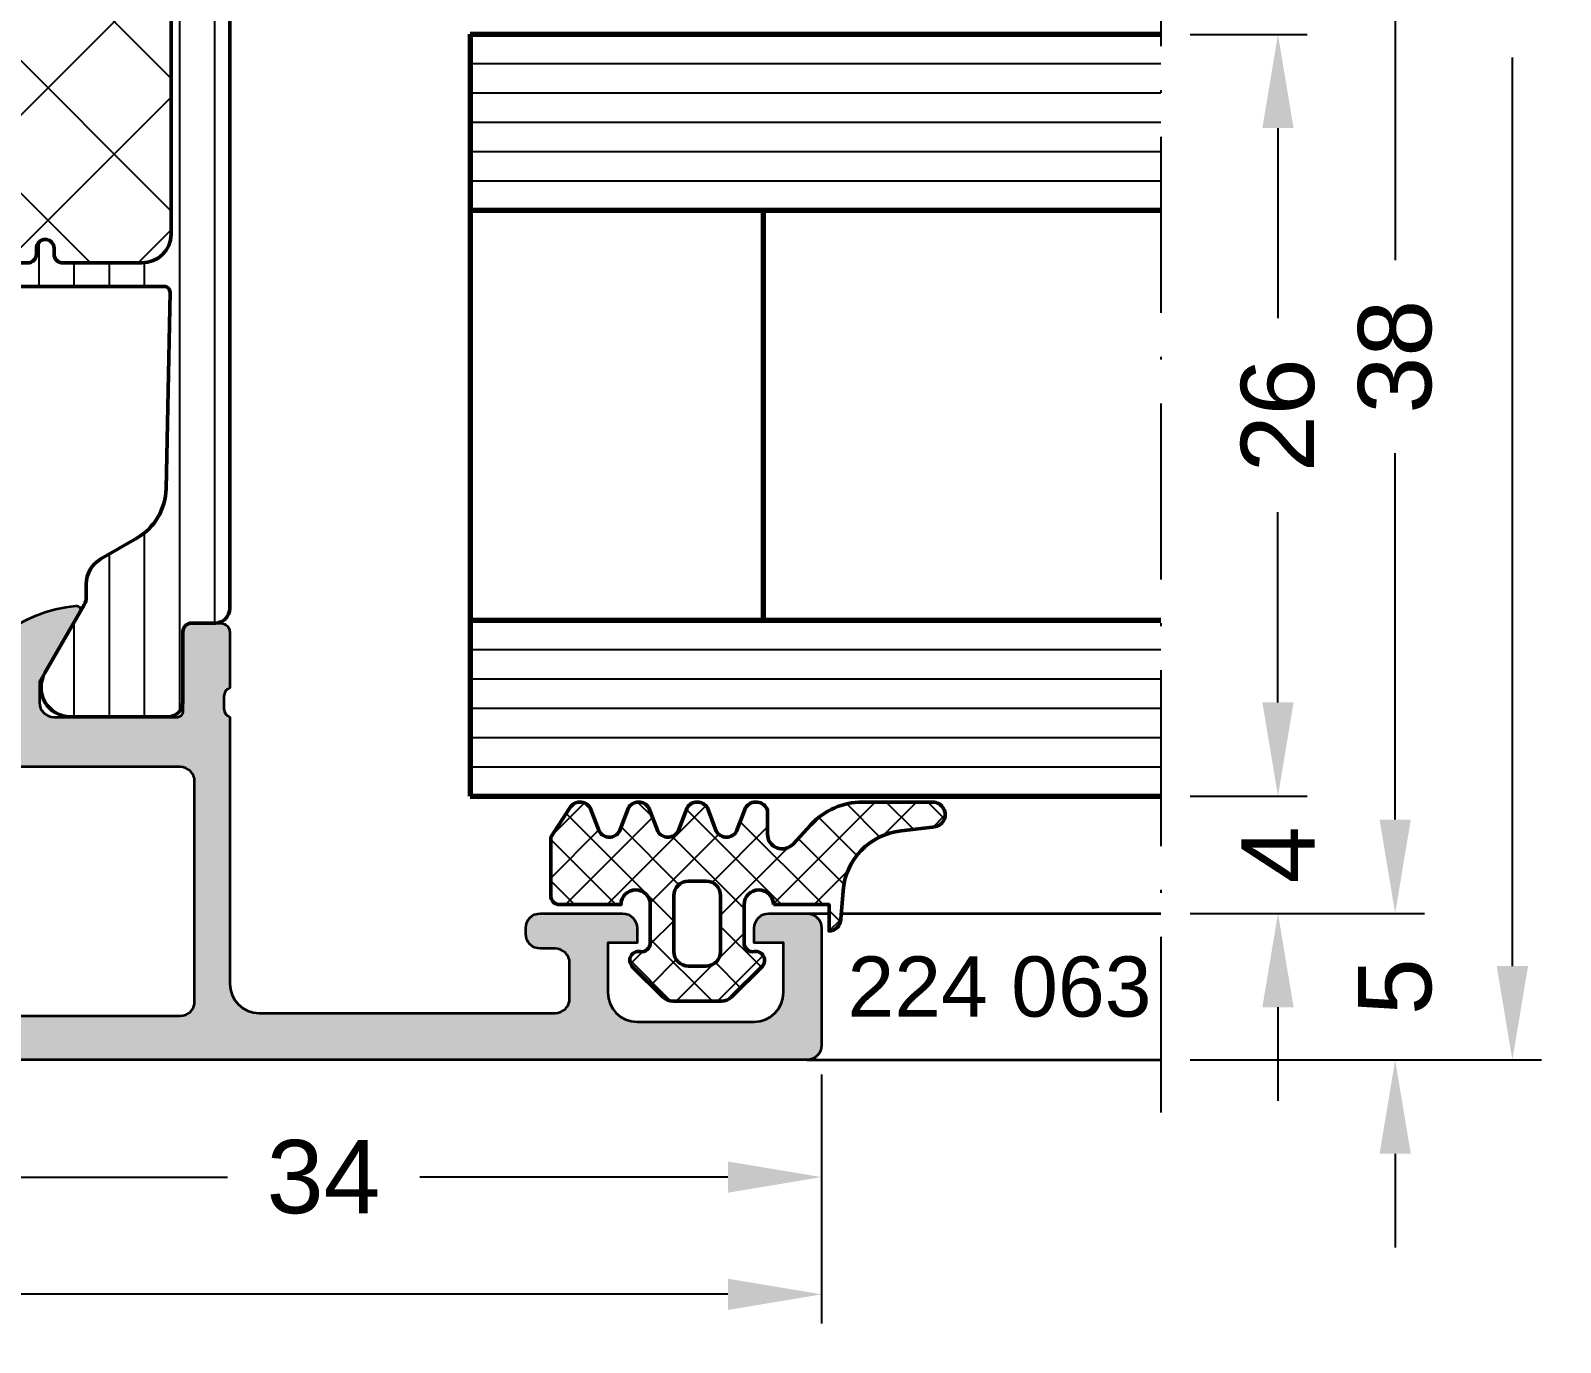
# Model space of a CAD drawing. Header units: millimetres. Extents: x 3 to 185, y 95 to 193.
# Drawn here: x 132.9 to 185.1, y 95.2 to 140 of the extents above; entities that cross this region are included whole.
import ezdxf

# ---------------------------------------------------------------- set-up
doc = ezdxf.new("R2010")
doc.units = ezdxf.units.MM
doc.header["$PDMODE"] = 1
doc.header["$PDSIZE"] = -0.001
doc.linetypes.add('ACAD_ISO10W100', pattern=[18, 12, -3, 0, -3])
for name, color, linetype, lineweight in [('S01_Bemaßung', 140, 'Continuous', 25), ('S02_Beschriftung', 40, 'Continuous', 25), ('S03_AL_Kontur', 255, 'Continuous', 35), ('S04_AL_Schraffur', 253, 'Continuous', 25), ('S05_EPDM_Kontur', 31, 'Continuous', 50), ('S06_EPDM_Schraffur', 43, 'Continuous', 25), ('S07_Isolation_Kontur', 91, 'Continuous', 50), ('S08_Isolation_Schraffur', 103, 'Continuous', 25), ('S15_Glas_Kontur', 4, 'Continuous', 70), ('S18_Mittellinie', 10, 'ACAD_ISO10W100', 25), ('S35_Dämmung_Kontur', 3, 'Continuous', 25), ('S36_Dämmung_Schraffur', 120, 'Continuous', 25)]:
    doc.layers.add(name, color=color, linetype=linetype, lineweight=lineweight)
doc.styles.add('1_1_N_Art', font='arial.ttf', dxfattribs={"height": 2.055})
doc.styles.add('Arial', font='arial.ttf')
doc.dimstyles.new('1 zu 1', dxfattribs={"dimtxt": 2.5, "dimasz": 3.2, "dimexe": 1, "dimexo": 1, "dimgap": 1.5, "dimtad": 0, "dimdec": 1, "dimrnd": 0.5, "dimdsep": 46, "dimtxsty": 'Arial', "dimcen": 0, "dimclrd": 256, "dimclre": 256, "dimclrt": 256, "dimadec": 0, "dimazin": 0, "dimtfac": 1, "dimtdec": 1, "dimtofl": 0, "dimtmove": 0, "dimatfit": 1, "dimfxl": 1, "dimtolj": 1, "dimlwd": 25, "dimlwe": 25, "dimarcsym": 0})

# ---------------------------------------------------------------- blocks, each defined once
blk = doc.blocks.new('224063_s')
at = {"layer": 'S06_EPDM_Schraffur'}
h = blk.add_hatch(dxfattribs=at)
h.set_pattern_fill('NETZ', color=256, angle=45)
h.set_pattern_definition([(45, (0, 0), (-0.7071067811865476, 0.7071067811865476), []), (135, (0, 0), (-0.7071067811865476, -0.7071067811865476), [])])
edge = h.paths.add_edge_path()
edge.add_arc((0.1525419999999968, 1.299351813391712), 0.5000002442203442, 0.05662959545333229, 179.9433704045467)
edge.add_line((-0.3474580000000032, 1.299845999999999), (-0.3474580000000032, -0.008789902443936626))
edge.add_arc((-0.04745800000000321, -0.00878990244393682), 0.2999999999999999, 180, 279.7396466802794)
edge.add_arc((0.05409568271406635, -0.6004380564165104), 0.300300498560466, -44.8904007196453, 99.73964668027992, ccw=False)
edge.add_line((0.266846000000001, -0.8123760000000004), (-0.7744670686499262, -1.853685069502252))
edge.add_arc((-1.128019780332918, -1.500131000000001), 0.4999999999999991, 269.99999999999966, 314.999889977985, ccw=False)
edge.add_line((-1.12801978033292, -2.000131), (-2.766923221597551, -2.000131))
edge.add_arc((-2.766923221597545, -1.50013100000001), 0.4999999999999898, 225.0001099704885, 269.9999999999993, ccw=False)
edge.add_line((-3.120475933598485, -1.853685069184301), (-4.161773999999994, -0.8123910000000016))
edge.add_arc((-3.949008454749131, -0.6004505872059248), 0.3003130297226892, 80.26203326583942, 224.8886840484944, ccw=False)
edge.add_arc((-3.847469999999999, -0.008787105265399081), 0.299999999999995, 260.2620332658402, 360.0000000000009)
edge.add_line((-3.547470000000004, -0.008787105265394501), (-3.547470000000004, 1.299845999999999))
edge.add_arc((-4.047470000000004, 1.299352124011121), 0.5000002439134329, 0.0565940011256804, 179.9434059988743)
edge.add_line((-4.547470000000004, 1.299845999999999), (-6.647446000000002, 1.299845999999999))
edge.add_arc((-6.648647423616755, 1.59864757638325), 0.2988039917200284, 179.7696259419826, 270.2303740580174, ccw=False)
edge.add_line((-6.947449000000006, 1.599849000000003), (-6.947449000000006, 3.599837000000001))
edge.add_line((-6.947449000000006, 3.599837000000001), (-6.293976000000001, 4.599409000000001))
edge.add_arc((-5.947006878849414, 4.399266114585937), 0.4005555462278334, 30.103799191660926, 150.022276803272, ccw=False)
edge.add_line((-5.600479000000007, 4.600172000000001), (-5.293976000000001, 3.800260999999999))
edge.add_arc((-4.947014412362718, 4.000369088306313), 0.4005316345825781, 209.9739498814421, 329.8999713966064)
edge.add_line((-4.600493999999998, 3.799498), (-4.293991000000005, 4.599409000000001))
edge.add_arc((-3.947021879334219, 4.399266555231303), 0.4005553256337768, 30.10374462822631, 150.0223313667066, ccw=False)
edge.add_line((-3.600493999999998, 4.600172000000001), (-3.293991000000005, 3.800260999999999))
edge.add_arc((-2.947021908388424, 4.000377037161234), 0.4005421062296481, 209.974398570309, 329.8995254347582)
edge.add_line((-2.600493999999998, 3.799498), (-2.293991000000005, 4.599409000000001))
edge.add_arc((-1.947021879334219, 4.399266555231303), 0.4005553256337766, 30.10374462822631, 150.0223313667066, ccw=False)
edge.add_line((-1.600493999999998, 4.600172000000001), (-1.293991000000005, 3.800260999999999))
edge.add_arc((-0.9470219083884245, 4.000377037161232), 0.4005421062296466, 209.9743985703087, 329.8995254347585)
edge.add_line((-0.6004939999999976, 3.799498), (-0.2939910000000054, 4.599409000000001))
edge.add_arc((0.06069735476229984, 4.38592753122862), 0.4139784614116745, 18.825647700060927, 148.9569114793207, ccw=False)
edge.add_line((0.4525299999999959, 4.519514000000001), (0.4525299999999959, 3.699004000000002))
edge.add_arc((0.9525047742223396, 3.699508575155843), 0.4999750288312122, 180.0578229513819, 317.9620569826268)
edge.add_line((1.323836999999997, 3.364713999999999), (1.930639566712927, 4.022909366856581))
edge.add_arc((3.695186160202247, 2.396141000000001), 2.399999999999997, 90.00000000000023, 137.3264639564553, ccw=False)
edge.add_line((3.69518616020224, 4.796140999999999), (6.093231000000003, 4.796140999999999))
edge.add_arc((6.091718032888142, 4.370611158593418), 0.4255325310678273, -90.87280634112051, 89.79628628515292, ccw=False)
edge.add_line((6.085236000000009, 3.945128000000004), (5.009484767945182, 3.818342294225829))
edge.add_arc((5.272842114872379, 1.583808135207569), 2.249999999999995, 96.72174794804539, 175.4011476701875)
edge.add_line((3.030086024318223, 1.764210791180847), (2.952515000000005, 0.7998519999999978))
edge.add_arc((2.553185187729141, 0.7991878122708627), 0.3993303646276145, -90.0952974644585, 0.09529746445747378, ccw=False)
edge.add_line((2.552520999999999, 0.3998579999999983), (2.552520999999999, 1.299845999999999))
edge.add_line((2.552520999999999, 1.299845999999999), (0.6525419999999968, 1.299845999999999))
edge = h.paths.add_edge_path(flags=16)
edge.add_line((-2.247482000000005, -0.8001380000000005), (-1.647460999999993, -0.8001380000000005))
edge.add_arc((-1.64763976957192, -0.2999592304280736), 0.5001788015190634, 270.0204781613369, 359.9795218386631)
edge.add_line((-1.147460999999993, -0.3001380000000005), (-1.147461000000007, 1.599845999999999))
edge.add_arc((-1.647603633627443, 1.599703366372564), 0.500142653965985, 0.01633994804218549, 89.98366005195781)
edge.add_line((-1.647461000000007, 2.099845999999999), (-2.247482000000005, 2.099845999999999))
edge.add_arc((-2.247484725595812, 1.599848725595806), 0.4999972744116221, 89.99968766802463, 180.0003123319754)
edge.add_line((-2.747482000000005, 1.599845999999999), (-2.747482000000005, -0.3001380000000005))
edge.add_arc((-2.247310568487345, -0.2999665684873409), 0.5001714608913496, 180.0196378704329, 269.980362129567)
at = {"layer": 'S05_EPDM_Kontur'}
for points in [[(0.6525419999999968, 1.299845999999999, 0.9990121152241144), (-0.3474580000000032, 1.299845999999999), (-0.3474580000000032, -0.008789902443936626, 0.4649253678481928), (0.00329342347420436, -0.3044658957463042, -0.7307511963892253), (0.266846000000001, -0.8123760000000004), (-0.7744670686499262, -1.853685069502252, -0.1989118683239242), (-1.12801978033292, -2.000131), (-2.766923221597551, -2.000131, -0.1989118685576425), (-3.120475933598485, -1.853685069184301), (-4.161773999999994, -0.8123910000000016, -0.7307284619689283), (-3.898212754057511, -0.304464586502398, 0.4649164532783466), (-3.547470000000004, -0.008787105265394501), (-3.547470000000004, 1.299845999999999, 0.9990127358491108), (-4.547470000000004, 1.299845999999999), (-6.647446000000002, 1.299845999999999, -0.4165708503421029), (-6.947449000000006, 1.599849000000003), (-6.947449000000006, 3.599837000000001), (-6.293976000000001, 4.599409000000001, -0.5768760885208651), (-5.600479000000007, 4.600172000000001), (-5.293976000000001, 3.800260999999999, 0.5769199599901795), (-4.600493999999998, 3.799498), (-4.293991000000005, 4.599409000000001, -0.5768767231348245), (-3.600493999999998, 4.600172000000001), (-3.293991000000005, 3.800260999999999, 0.5769147570739357), (-2.600493999999998, 3.799498), (-2.293991000000005, 4.599409000000001, -0.5768767231348247), (-1.600493999999998, 4.600172000000001), (-1.293991000000005, 3.800260999999999, 0.5769147570739388), (-0.6004939999999976, 3.799498), (-0.2939910000000054, 4.599409000000001, -0.6378757550458082), (0.4525299999999959, 4.519514000000001), (0.4525299999999959, 3.699004000000002, 0.6866659000342986), (1.323836999999997, 3.364713999999999), (1.930639566712927, 4.022909366856581, -0.2094868366643108), (3.69518616020224, 4.796140999999999), (6.093231000000003, 4.796140999999999, -1.005856047842622), (6.085236000000009, 3.945128000000004), (5.009484767945182, 3.818342294225829, 0.3574582694605822), (3.030086024318223, 1.764210791180847), (2.952515000000005, 0.7998519999999978, -0.4151882102782499), (2.552520999999999, 0.3998579999999983), (2.552520999999999, 1.299845999999999)], [(-2.247482000000005, -0.8001380000000005), (-1.647460999999993, -0.8001380000000005, 0.4140042111518522), (-1.147460999999993, -0.3001380000000005), (-1.147461000000007, 1.599845999999999, 0.4140465142101968), (-1.647461000000007, 2.099845999999999), (-2.247482000000005, 2.099845999999999, 0.4142167556282234), (-2.747482000000005, 1.599845999999999), (-2.747482000000005, -0.3001380000000005, 0.4140128009583825)]]:
    blk.add_lwpolyline(points, format="xyb", close=True, dxfattribs=at)
blk = doc.blocks.new('587290_s')
at = {"layer": 'S04_AL_Schraffur'}
h = blk.add_hatch(color=256, dxfattribs=at)
h.dxf.hatch_style = 1
h.paths.add_polyline_path([(-20.20000000000017, 11.6999999999997, -0.3178372451957793), (-20.40000000000018, 11.98284271247432), (-20.40000000000018, 12.41715728752508, -0.3178372451957834), (-20.20000000000019, 12.6999999999997), (-20.20000000000022, 14.59999999999966, 0.4142135623730959), (-20.50000000000026, 14.8999999999997), (-21.49000000000018, 14.89999999999968, 0.414213562373095), (-21.79000000000022, 14.59999999999964), (-21.79000000000017, 11.89999999999968, -0.4142135623730957), (-21.99000000000017, 11.69999999999967), (-26.20000000000017, 11.69999999999961, -0.4142135623730955), (-26.70000000000018, 12.1999999999996), (-26.70000000000019, 12.8999999999996), (-25.31850454237787, 15.29282032302718, 0.6105378334010382), (-25.4516520794051, 15.49933548774898, 0.2842929205727157), (-29.63288879625711, 12.30684630545194, -0.6886036573143335), (-30.56711120374326, 12.30684630545192, 0.2842929205727156), (-34.74834792059536, 15.49933548774884, 0.6105378334010355), (-34.88149545762259, 15.29282032302704), (-33.5000000000002, 12.8999999999995), (-33.50000000000019, 12.19999999999949, -0.4142135623730935), (-34.00000000000018, 11.69999999999949), (-38.21000000000016, 11.69999999999942, -0.4142135623730958), (-38.41000000000017, 11.89999999999942), (-38.41000000000022, 14.59999999999938, 0.4142135623730934), (-38.71000000000026, 14.89999999999942), (-39.70000000000017, 14.8999999999994, 0.4142135623730972), (-40.00000000000021, 14.59999999999936), (-40.00000000000018, 12.6999999999994, -0.3178372451957927), (-39.80000000000017, 12.41715728752478), (-39.80000000000017, 11.98284271247402, -0.3178372451957778), (-40.00000000000017, 11.6999999999994), (-40.00000000000018, 11.39999999999939, -0.4142135623730898), (-40.20000000000017, 11.1999999999994), (-42.00000000000016, 11.1999999999994, 0.4142135623730855), (-42.50000000000017, 10.6999999999994), (-42.50000000000018, 10.50000000000002, 0.4142135623731049), (-42.00000000000017, 10), (-33.10000000000018, 10, -0.4142135623730954), (-32.60000000000018, 9.500000000000005), (-32.60000000000017, 1.699999999999999, -0.4142135623730945), (-33.10000000000017, 1.199999999999999), (-33.5, 1.199999999999999, 0.4142135623730948), (-34, 0.7000000000000028), (-34, 0.4999999999999929, 0.414213562373095), (-33.5, -3.552713678800501e-15), (-0.4999999999999964, 3.552713678800501e-15, 0.414213562373094), (3.552713678800501e-15, 0.5000000000000036), (0, 4.499999999999999, 0.4142135623730941), (-0.5, 5.000000000000001), (-1.799999999999997, 5, 0.4142135623730951), (-2.299999999999997, 4.5), (-2.299999999999994, 4.000000000000002), (-1.299999999999983, 4.000000000000001), (-1.299999999999983, 2.299999999999999, -0.4142135623730952), (-2.299999999999983, 1.299999999999999), (-6.300000000000011, 1.299999999999995, -0.4142135623730953), (-7.300000000000011, 2.299999999999999), (-7.30000000000001, 4.000000000000002), (-6.299999999999997, 4.000000000000002), (-6.299999999999997, 4.5, 0.4142135623730951), (-6.799999999999997, 5), (-9.599999999999998, 4.999999999999998, 0.4142135623730961), (-10.1, 4.499999999999999), (-10.1, 4.300000000000001, 0.4142135623730943), (-9.6, 3.800000000000001), (-9.099999999999993, 3.799999999999999, -0.4142135623730946), (-8.599999999999994, 3.300000000000002), (-8.599999999999993, 2.100000000000001, -0.4142135623730951), (-9.099999999999993, 1.600000000000001), (-19.20000000000003, 1.6, -0.4142135623730905), (-20.20000000000003, 2.599999999999985)])
h.paths.add_polyline_path([(-21.40000000000043, 9.500000000000018), (-21.40000000000017, 2.00000000000002, -0.4142135623731053), (-21.90000000000017, 1.500000000000002), (-30.90000000000017, 1.5, -0.4142135623730952), (-31.40000000000017, 1.999999999999998), (-31.40000000000014, 9.500000000000002, -0.4142135623730939), (-30.90000000000014, 10), (-21.90000000000043, 10, -0.4142135623730847)], flags=16)
at = {"layer": 'S03_AL_Kontur'}
for points in [[(-0.4999999999999982, 5.000000000000001, -0.414213562373095), (2.220446049250313e-15, 4.500000000000001), (2.220446049250313e-15, 0.5000000000000027, -0.4142135623730951), (-0.4999999999999982, 2.081668171172169e-15), (-33.50000000000001, -4.093947403305265e-15, -0.4142135623730951), (-34, 0.4999999999999959), (-34, 0.7000000000000001, -0.4142135623730949), (-33.50000000000001, 1.2), (-33.10000000000017, 1.2, 0.4142135623730955), (-32.60000000000017, 1.700000000000001), (-32.60000000000018, 9.500000000000002, 0.414213562373095), (-33.10000000000017, 10), (-42.00000000000017, 10, -0.4142135623730963), (-42.50000000000018, 10.50000000000001), (-42.50000000000017, 10.69999999999938, -0.4142135623730924), (-42.00000000000017, 11.1999999999994), (-40.20000000000017, 11.1999999999994, 0.4142135623730983), (-40.00000000000018, 11.3999999999994), (-40.00000000000017, 11.6999999999994, 0.3178372451957788), (-39.80000000000017, 11.98284271247402), (-39.80000000000017, 12.41715728752478, 0.317837245195788), (-40.00000000000018, 12.6999999999994), (-40.00000000000021, 14.59999999999936, -0.4142135623730994), (-39.70000000000017, 14.8999999999994), (-38.71000000000026, 14.89999999999942, -0.4142135623730908), (-38.41000000000022, 14.59999999999938), (-38.41000000000017, 11.89999999999942, 0.4142135623730918), (-38.21000000000017, 11.69999999999942), (-34.00000000000018, 11.69999999999949, 0.4142135623730989), (-33.50000000000019, 12.1999999999995), (-33.5000000000002, 12.8999999999995), (-34.88149545762259, 15.29282032302703, -0.6105378334010535), (-34.74834792059536, 15.49933548774884, -0.2842929205727155), (-30.56711120374326, 12.30684630545192, 0.6886036573143335), (-29.63288879625711, 12.30684630545194, -0.2842929205727157), (-25.4516520794051, 15.49933548774898, -0.6105378334010396), (-25.31850454237787, 15.29282032302718), (-26.70000000000019, 12.8999999999996), (-26.70000000000018, 12.1999999999996, 0.4142135623730911), (-26.20000000000018, 11.69999999999961), (-21.99000000000017, 11.69999999999967, 0.4142135623731015), (-21.79000000000017, 11.89999999999968), (-21.79000000000022, 14.59999999999964, -0.4142135623730994), (-21.49000000000017, 14.89999999999968), (-20.50000000000026, 14.8999999999997, -0.4142135623730908), (-20.20000000000022, 14.59999999999966), (-20.20000000000019, 12.6999999999997, 0.317837245195784), (-20.40000000000018, 12.41715728752508), (-20.40000000000018, 11.98284271247432, 0.317837245195781), (-20.20000000000017, 11.6999999999997), (-20.20000000000003, 2.599999999999987, 0.4142135623730906), (-19.20000000000003, 1.6), (-9.099999999999993, 1.600000000000001, 0.414213562373095), (-8.599999999999993, 2.100000000000001), (-8.599999999999994, 3.300000000000001, 0.414213562373095), (-9.099999999999993, 3.799999999999999), (-9.599999999999998, 3.800000000000002, -0.4142135623730947), (-10.1, 4.300000000000001), (-10.1, 4.499999999999999, -0.414213562373095), (-9.6, 4.999999999999998), (-6.799999999999997, 5, -0.414213562373095), (-6.299999999999997, 4.5), (-6.299999999999997, 4.000000000000002), (-7.300000000000009, 4.000000000000001), (-7.300000000000011, 2.299999999999999, 0.4142135623730954), (-6.30000000000001, 1.299999999999998), (-2.299999999999984, 1.299999999999999, 0.4142135623730956), (-1.299999999999985, 2.300000000000001), (-1.299999999999986, 4.000000000000002), (-2.299999999999998, 4.000000000000002), (-2.299999999999998, 4.5, -0.414213562373095), (-1.799999999999997, 5)], [(-21.90000000000017, 1.500000000000001, 0.414213562373095), (-21.40000000000017, 2.000000000000001), (-21.40000000000043, 9.500000000000002, 0.414213562373095), (-21.90000000000043, 10), (-30.90000000000014, 10, 0.414213562373095), (-31.40000000000014, 9.5), (-31.40000000000017, 2, 0.4142135623730963), (-30.90000000000017, 1.499999999999999)]]:
    blk.add_lwpolyline(points, format="xyb", close=True, dxfattribs=at)
blk = doc.blocks.new('30065273_s')
at = {"layer": 'S08_Isolation_Schraffur'}
h = blk.add_hatch(dxfattribs=at)
h.set_pattern_fill('LINIE', color=256, scale=1.2, angle=90)
h.set_pattern_definition([(90, (0, 0), (-1.2, 7.347880794884119e-17), [])])
h.paths.add_polyline_path([(-9.992007221626409e-16, 17.5), (1.100000000000002, 17.5, 1), (1.1, 18.3), (-8.881784197001252e-16, 18.3), (-2.331468351712829e-15, 19.28999999999999, 0.4142135623730934), (-0.5000000000000008, 19.78999999999999), (-1.300000000000004, 19.79, -0.414213562373094), (-1.600000000000004, 20.09), (-1.600000000000004, 22.48999999999999, 0.4142135623730919), (-2.1, 22.98999999999998), (-5.443449007382985, 22.98999999999999, 0.5773502691896267), (-6.309474411167427, 21.48999999999999), (-4.966987298107783, 19.16474411167424, -0.1316524975873965), (-4.900000000000002, 18.91474411167423), (-4.900000000000003, 18.46850454237764, 0.2679491924311223), (-4.400000000000005, 17.6024791385932), (-3.176651633347815, 16.89617862979386, -0.2625069295448377), (-2.177065265461441, 15.20480161431472), (-2.040764940802144, 8.504067379208976, -0.1458927171538013), (-2.240723577590783, 8.3), (-8.9, 8.3, 1), (-8.900000000000002, 7.5), (-6.899999999999999, 7.499999999999996, -0.4142135623730903), (-6.600000000000001, 7.200000000000001), (-6.599999999999997, 6.999999999999995, 1), (-6.000000000000001, 6.999999999999997), (-6, 7.19999999999999, -0.4142135623730939), (-5.7, 7.499999999999991), (-3.000206858838339, 7.500000000000001, -0.4082690812026684), (-2.000413674895308, 6.520336896045016), (-1.999999999999999, 6.500000000002149), (-2.000206858838837, -6.500000000000327, -0.4142135623730963), (-3.000206858838511, -7.5), (-5.700000000000001, -7.499999999999993, -0.4142135623730939), (-6.000000000000001, -7.199999999999992), (-6.000000000000002, -7, 1), (-6.6, -7), (-6.6, -7.199999999999996, -0.4142135623730951), (-6.899999999999999, -7.499999999999996), (-8.899999999999999, -7.5, 1), (-8.899999999999999, -8.3), (-2.240723577590791, -8.299999999999999, -0.4201831359472838), (-2.040764940802153, -8.504067379208973), (-2.177065265461442, -15.20480161431471, -0.2625069295448385), (-3.176651633347817, -16.89617862979387), (-4.400000000000005, -17.60247913859319, 0.2679491924311239), (-4.900000000000005, -18.46850454237764), (-4.900000000000004, -18.91474411167424, -0.1316524975873961), (-4.966987298107785, -19.16474411167424), (-6.309474411167425, -21.48999999999999, 0.5773502691896256), (-5.443449007382983, -22.98999999999999), (-2.099999999999993, -22.98999999999999, 0.4142135623730943), (-1.599999999999998, -22.48999999999999), (-1.599999999999991, -20.08999999999999, -0.4142135623730986), (-1.299999999999998, -19.78999999999999), (-0.4999999999999968, -19.78999999999999, 0.4142135623730957), (2.220446049250313e-15, -19.28999999999999)])
at = {"layer": 'S07_Isolation_Kontur'}
blk.add_lwpolyline([(1.1, 17.5), (-8.326672684688674e-16, 17.5), (2.220446049250313e-15, -19.28999999999999, -0.4142135623730964), (-0.4999999999999982, -19.78999999999999), (-1.299999999999998, -19.78999999999999, 0.414213562373095), (-1.599999999999991, -20.08999999999999), (-1.599999999999998, -22.48999999999999, -0.414213562373095), (-2.099999999999999, -22.98999999999999), (-5.443449007382984, -22.98999999999999, -0.5773502691896276), (-6.309474411167425, -21.48999999999999), (-4.966987298107784, -19.16474411167424, 0.131652497587396), (-4.900000000000004, -18.91474411167424), (-4.900000000000005, -18.46850454237763, -0.267949192431122), (-4.400000000000005, -17.6024791385932), (-3.176651633347823, -16.89617862979387, 0.2625069295448385), (-2.177065265461442, -15.20480161431472), (-2.040764940802153, -8.504067379208974, 0.4201831359472831), (-2.240723577590791, -8.3), (-8.899999999999999, -8.3, -0.9999999999999999), (-8.9, -7.500000000000001), (-6.899999999999999, -7.499999999999996, 0.414213562373095), (-6.6, -7.199999999999996), (-6.6, -7, -0.9999999999999999), (-6.000000000000001, -7), (-6.000000000000001, -7.199999999999993, 0.414213562373094), (-5.700000000000001, -7.499999999999992), (-3.000206858838505, -7.5, 0.4082690812027603), (-2.000413674895641, -6.520336896044857), (-1.999999999999966, -6.5), (-1.999999999999999, 6.500000000002156), (-2.000413674895305, 6.520336896044866, 0.4082690812027593), (-3.000206858838501, 7.500000000000001), (-5.699999999999999, 7.499999999999991, 0.414213562373094), (-6.000000000000001, 7.199999999999992), (-6.000000000000001, 7, -0.9999999999999999), (-6.599999999999997, 7), (-6.6, 7.199999999999996, 0.414213562373095), (-6.899999999999999, 7.499999999999996), (-8.9, 7.500000000000001, -0.9999999999999999), (-8.9, 8.3), (-2.240723577590782, 8.3, 0.1458927171538005), (-2.040764940802144, 8.504067379208974), (-2.177065265461441, 15.20480161431472, 0.2625069295448386), (-3.17665163334782, 16.89617862979387), (-4.400000000000004, 17.6024791385932, -0.2679491924311225), (-4.900000000000003, 18.46850454237763), (-4.900000000000002, 18.91474411167423, 0.1316524975873964), (-4.966987298107783, 19.16474411167423), (-6.309474411167426, 21.48999999999999, -0.5773502691896276), (-5.443449007382988, 22.98999999999999), (-2.100000000000005, 22.98999999999999, -0.414213562373095), (-1.600000000000004, 22.48999999999999), (-1.600000000000004, 20.09, 0.414213562373095), (-1.300000000000003, 19.79), (-0.5000000000000038, 19.78999999999999, -0.414213562373095), (-2.220446049250313e-15, 19.28999999999999), (-8.416934719211041e-16, 18.3), (1.1, 18.3, -0.9999999999999999)], format="xyb", close=True, dxfattribs=at)
blk = doc.blocks.new('30065182_s')
at = {"layer": 'S36_Dämmung_Schraffur'}
h = blk.add_hatch(dxfattribs=at)
h.set_pattern_fill('NETZ', color=256, scale=3.2, angle=45)
h.set_pattern_definition([(45, (0, 0), (-2.262741699796952, 2.262741699796952), []), (135, (0, 0), (-2.262741699796952, -2.262741699796952), [])])
h.paths.add_polyline_path([(-3.000206858838496, 7.500000000000002), (-5.699999999999999, 7.500000000000001, 0.4142135623730945), (-6, 7.200000000000001), (-6.000000000000001, 6.999999999999998, -1), (-6.6, 6.999999999999999), (-6.6, 7.200000000000001, 0.4142135623730959), (-6.899999999999999, 7.500000000000002), (-15.89999999999998, 7.500000000000001, 0.4142135623730948), (-16.89999999999998, 6.500000000000004), (-16.89999999999998, -6.500000000000004, 0.4142135623730949), (-15.89999999999998, -7.500000000000004), (-6.899999999999999, -7.5, 0.4142135623730952), (-6.6, -7.200000000000001), (-6.6, -7, -1), (-6.000000000000001, -7), (-6.000000000000001, -7.200000000000001, 0.4142135623730958), (-5.700000000000001, -7.500000000000002), (-3.000206858838504, -7.5, 0.4142135623730955), (-2.000206858838505, -6.499999999999998), (-2.000206858965094, 6.499984087781656, 0.4142182229616243)])
at = {"layer": 'S35_Dämmung_Kontur'}
blk.add_lwpolyline([(-6.899999999999999, 7.500000000000001), (-15.89999999999998, 7.500000000000001, 0.414213562373095), (-16.89999999999998, 6.500000000000002), (-16.89999999999998, -6.500000000000003, 0.414213562373095), (-15.89999999999998, -7.500000000000004), (-6.899999999999999, -7.500000000000001, 0.414213562373095), (-6.6, -7.200000000000001), (-6.6, -7, -0.9999999999999999), (-6.000000000000001, -7), (-6.000000000000001, -7.200000000000001, 0.414213562373094), (-5.700000000000001, -7.5), (-3.000206858838505, -7.5, 0.4082690812026654), (-2.000413674895316, -6.520336896044864), (-1.999999999999966, -6.5), (-1.999999999999999, 6.500000000002156), (-2.000413674895305, 6.520336896044866, 0.4082690812026651), (-3.000206858838496, 7.500000000000002), (-5.699999999999999, 7.500000000000001, 0.414213562373094), (-6, 7.200000000000002), (-6.000000000000001, 7, -0.9999999999999999), (-6.6, 7), (-6.6, 7.200000000000001, 0.414213562373095)], format="xyb", close=True, dxfattribs=at)
blk = doc.blocks.new('662015_s')
for name, p in [('30065273_s', (-2.275957200481571e-15, 22.99999999999999)), ('30065182_s', (-2.087219286295294e-14, 22.99999999999999))]:
    blk.add_blockref(name, p)
blk = doc.blocks.new('575790_s')
for name, p in [('662015_s', (18.79999999999983, 11.700082990047)), ('587290_s', (39, 8.299004730361048e-05))]:
    blk.add_blockref(name, p)
blk = doc.blocks.new('*D94')
at = {"layer": 'Defpoints', "color": 0, "transparency": 16777216}
for p in [(26.90860937661055, 191.8563176682528), (26.90860937661054, 139.8583700056117), (147.910026456591, 139.8583700056117)]:
    blk.add_point(p, dxfattribs=at)
at = {"layer": 'S01_Bemaßung', "lineweight": 25, "transparency": 16777216}
for p, q in [((26.90860937661055, 180.8563176682528), (26.90860937661055, 192.8563176682528)), ((147.910026456591, 180.8563176682528), (147.910026456591, 192.8563176682528)), ((30.10860937661054, 191.8563176682528), (83.50652119081633, 191.8563176682528)), ((144.710026456591, 191.8563176682528), (91.31211464238521, 191.8563176682528)), ((26.90860937661055, 176.0579166324771), (26.90860937661055, 177.5563176682528)), ((147.910026456591, 176.0579166324771), (147.910026456591, 177.5563176682528)), ((26.90860937661054, 166.8563176682528), (26.90860937661055, 171.1712522395713)), ((147.910026456591, 166.8563176682528), (147.910026456591, 171.1712522395713)), ((26.90860937661054, 146.9314615314725), (26.90860937661054, 163.8563176682528)), ((147.910026456591, 146.9314615314725), (147.910026456591, 163.8563176682528)), ((26.90860937661054, 140.8583700056117), (26.90860937661054, 142.8316047784029)), ((147.910026456591, 140.8583700056117), (147.910026456591, 142.8316047784029))]:
    blk.add_line(p, q, dxfattribs=at)
at = {"layer": 'S01_Bemaßung', "transparency": 16777216}
for points in [[(30.10860937661054, 192.3896510015861), (30.10860937661054, 191.3229843349194), (26.90860937661055, 191.8563176682528)], [(144.710026456591, 192.3896510015861), (144.710026456591, 191.3229843349194), (147.910026456591, 191.8563176682528)]]:
    blk.add_solid(points, dxfattribs=at)
at = {"layer": 'S01_Bemaßung', "transparency": 16777216, "insert": (87.40931791660077, 191.8563176682528), "char_height": 2.5, "attachment_point": 5, "style": 'Arial'}
blk.add_mtext('\\A1;121', dxfattribs=at)
blk = doc.blocks.new('*D79')
at = {"layer": 'Defpoints', "color": 0, "transparency": 16777216}
for p in [(171.4867925574068, 179.8563176682531), (183.4867990539285, 179.8563176682531), (171.4867478516564, 104.8563390644073)]:
    blk.add_point(p, dxfattribs=at)
at = {"layer": 'S01_Bemaßung', "lineweight": 25, "transparency": 16777216}
for p, q in [((172.4867925574068, 179.8563176682531), (184.4867990539285, 179.8563176682531)), ((183.4867990539285, 176.6563176682531), (183.4867990539285, 145.6460623363165)), ((183.4867990539285, 108.0563390644073), (183.4867990539285, 139.0665943963438)), ((172.4867478516564, 104.8563390644073), (184.4867990539285, 104.8563390644073))]:
    blk.add_line(p, q, dxfattribs=at)
at = {"layer": 'S01_Bemaßung', "transparency": 16777216}
for points in [[(182.9534657205952, 176.6563176682531), (184.0201323872618, 176.6563176682531), (183.4867990539285, 179.8563176682531)], [(182.9534657205952, 108.0563390644073), (184.0201323872618, 108.0563390644073), (183.4867990539285, 104.8563390644073)]]:
    blk.add_solid(points, dxfattribs=at)
at = {"layer": 'S01_Bemaßung', "transparency": 16777216, "insert": (183.4867990539285, 142.3563283663301), "char_height": 2.5, "attachment_point": 5, "rotation": 90, "style": 'Arial'}
blk.add_mtext('\\A1;75', dxfattribs=at)
blk = doc.blocks.new('*D80')
at = {"layer": 'Defpoints', "color": 0, "transparency": 16777216}
for p in [(171.4867518128077, 109.8561291563193), (179.4867990539271, 109.8561291563193), (171.4867489834477, 104.8563390644162)]:
    blk.add_point(p, dxfattribs=at)
at = {"layer": 'S01_Bemaßung', "lineweight": 25, "transparency": 16777216}
for p, q in [((179.4867990539271, 113.0561291563193), (179.4867990539271, 116.2561291563193)), ((172.4867518128077, 109.8561291563193), (180.4867990539271, 109.8561291563193)), ((172.4867489834477, 104.8563390644162), (180.4867990539271, 104.8563390644162)), ((179.4867990539271, 101.6563390644162), (179.4867990539271, 98.4563390644162))]:
    blk.add_line(p, q, dxfattribs=at)
at = {"layer": 'S01_Bemaßung', "transparency": 16777216}
for points in [[(178.9534657205938, 113.0561291563193), (180.0201323872605, 113.0561291563193), (179.4867990539271, 109.8561291563193)], [(178.9534657205938, 101.6563390644162), (180.0201323872605, 101.6563390644162), (179.4867990539271, 104.8563390644162)]]:
    blk.add_solid(points, dxfattribs=at)
at = {"layer": 'S01_Bemaßung', "transparency": 16777216, "insert": (179.4867990539271, 107.3562341103677), "char_height": 2.5, "attachment_point": 5, "rotation": 90, "style": 'Arial'}
blk.add_mtext('\\A1;5', dxfattribs=at)
blk = doc.blocks.new('*D81')
at = {"layer": 'Defpoints', "color": 0, "transparency": 16777216}
for p in [(171.4867687142826, 139.8562329220747), (175.4867990539282, 139.8562329220747), (171.4867540764493, 113.8562329220747)]:
    blk.add_point(p, dxfattribs=at)
at = {"layer": 'S01_Bemaßung', "lineweight": 25, "transparency": 16777216}
for p, q in [((172.4867687142826, 139.8562329220747), (176.4867990539282, 139.8562329220747)), ((175.4867990539282, 136.6562329220747), (175.4867990539282, 130.1672833995645)), ((175.4867990539282, 117.0562329220747), (175.4867990539282, 123.545182444585)), ((172.4867540764493, 113.8562329220747), (176.4867990539282, 113.8562329220747))]:
    blk.add_line(p, q, dxfattribs=at)
at = {"layer": 'S01_Bemaßung', "transparency": 16777216}
for points in [[(174.9534657205948, 136.6562329220747), (176.0201323872615, 136.6562329220747), (175.4867990539282, 139.8562329220747)], [(174.9534657205948, 117.0562329220747), (176.0201323872615, 117.0562329220747), (175.4867990539282, 113.8562329220747)]]:
    blk.add_solid(points, dxfattribs=at)
at = {"layer": 'S01_Bemaßung', "transparency": 16777216, "insert": (175.4867990539282, 126.8562329220747), "char_height": 2.5, "attachment_point": 5, "rotation": 90, "style": 'Arial'}
blk.add_mtext('\\A1;26', dxfattribs=at)
blk = doc.blocks.new('*D82')
at = {"layer": 'Defpoints', "color": 0, "transparency": 16777216}
for p in [(171.486773316952, 147.8563176682526), (175.4867990539285, 147.8563176682526), (171.4867687142826, 139.8562329220747)]:
    blk.add_point(p, dxfattribs=at)
at = {"layer": 'S01_Bemaßung', "lineweight": 25, "transparency": 16777216}
for p, q in [((175.4867990539285, 151.0563176682526), (175.4867990539285, 154.2563176682526)), ((172.486773316952, 147.8563176682526), (176.4867990539285, 147.8563176682526)), ((172.4867687142826, 139.8562329220747), (176.4867990539285, 139.8562329220747)), ((175.4867990539285, 136.6562329220747), (175.4867990539285, 133.4562329220747))]:
    blk.add_line(p, q, dxfattribs=at)
at = {"layer": 'S01_Bemaßung', "transparency": 16777216}
for points in [[(174.9534657205951, 151.0563176682526), (176.0201323872618, 151.0563176682526), (175.4867990539285, 147.8563176682526)], [(174.9534657205951, 136.6562329220747), (176.0201323872618, 136.6562329220747), (175.4867990539285, 139.8562329220747)]]:
    blk.add_solid(points, dxfattribs=at)
at = {"layer": 'S01_Bemaßung', "transparency": 16777216, "insert": (175.4867990539246, 143.7580902414803), "char_height": 2.5, "attachment_point": 5, "rotation": 90, "style": 'Arial'}
blk.add_mtext('\\A1;8', dxfattribs=at)
blk = doc.blocks.new('*D83')
at = {"layer": 'Defpoints', "color": 0, "transparency": 16777216}
for p in [(171.4867540764493, 113.8562329220747), (175.4867990539271, 113.8562329220747), (171.4867518128077, 109.856129156319)]:
    blk.add_point(p, dxfattribs=at)
at = {"layer": 'S01_Bemaßung', "lineweight": 25, "transparency": 16777216}
for p, q in [((175.4867990539271, 117.0562329220747), (175.4867990539271, 120.2562329220747)), ((172.4867540764493, 113.8562329220747), (176.4867990539271, 113.8562329220747)), ((172.4867518128077, 109.856129156319), (176.4867990539271, 109.856129156319)), ((175.4867990539271, 106.656129156319), (175.4867990539271, 103.456129156319))]:
    blk.add_line(p, q, dxfattribs=at)
at = {"layer": 'S01_Bemaßung', "transparency": 16777216}
for points in [[(174.9534657205938, 117.0562329220747), (176.0201323872604, 117.0562329220747), (175.4867990539271, 113.8562329220747)], [(174.9534657205938, 106.656129156319), (176.0201323872604, 106.656129156319), (175.4867990539271, 109.856129156319)]]:
    blk.add_solid(points, dxfattribs=at)
at = {"layer": 'S01_Bemaßung', "transparency": 16777216, "insert": (175.4867990539271, 111.8561810391968), "char_height": 2.5, "attachment_point": 5, "rotation": 90, "style": 'Arial'}
blk.add_mtext('\\A1;4', dxfattribs=at)
blk = doc.blocks.new('*D84')
at = {"layer": 'Defpoints', "color": 0, "transparency": 16777216}
for p in [(171.486773316952, 147.8563176682526), (179.4867990539283, 147.8563176682526), (171.4867518128077, 109.856129156319)]:
    blk.add_point(p, dxfattribs=at)
at = {"layer": 'S01_Bemaßung', "lineweight": 25, "transparency": 16777216}
for p, q in [((172.486773316952, 147.8563176682526), (180.4867990539283, 147.8563176682526)), ((179.4867990539283, 144.6563176682526), (179.4867990539283, 132.1485153631726)), ((179.4867990539283, 113.056129156319), (179.4867990539283, 125.5639314613991)), ((172.4867518128077, 109.856129156319), (180.4867990539283, 109.856129156319))]:
    blk.add_line(p, q, dxfattribs=at)
at = {"layer": 'S01_Bemaßung', "transparency": 16777216}
for points in [[(178.953465720595, 144.6563176682526), (180.0201323872617, 144.6563176682526), (179.4867990539283, 147.8563176682526)], [(178.953465720595, 113.056129156319), (180.0201323872617, 113.056129156319), (179.4867990539283, 109.856129156319)]]:
    blk.add_solid(points, dxfattribs=at)
at = {"layer": 'S01_Bemaßung', "transparency": 16777216, "insert": (179.4867990539283, 128.8562234122858), "char_height": 2.5, "attachment_point": 5, "rotation": 90, "style": 'Arial'}
blk.add_mtext('\\A1;38', dxfattribs=at)
blk = doc.blocks.new('*D86')
at = {"layer": 'Defpoints', "color": 0, "transparency": 16777216}
for p in [(14.90931791659986, 105.3563176682528), (159.9093179166017, 105.3563176682528), (159.9093179166017, 96.85640065830016)]:
    blk.add_point(p, dxfattribs=at)
at = {"layer": 'S01_Bemaßung', "lineweight": 25, "transparency": 16777216}
for p, q in [((14.90931791659986, 104.3563176682528), (14.90931791659986, 95.85640065830016)), ((159.9093179166017, 104.3563176682528), (159.9093179166017, 95.85640065830016)), ((18.10931791659986, 96.85640065830016), (83.25583906257621, 96.85640065830016)), ((156.7093179166017, 96.85640065830016), (91.56279677062533, 96.85640065830016))]:
    blk.add_line(p, q, dxfattribs=at)
at = {"layer": 'S01_Bemaßung', "transparency": 16777216}
for points in [[(18.10931791659986, 97.38973399163349), (18.10931791659986, 96.32306732496683), (14.90931791659986, 96.85640065830016)], [(156.7093179166017, 97.38973399163349), (156.7093179166017, 96.32306732496683), (159.9093179166017, 96.85640065830016)]]:
    blk.add_solid(points, dxfattribs=at)
at = {"layer": 'S01_Bemaßung', "transparency": 16777216, "insert": (87.40931791660077, 96.85640065830016), "char_height": 2.5, "attachment_point": 5, "style": 'Arial'}
blk.add_mtext('\\A1;145', dxfattribs=at)
blk = doc.blocks.new('*D78')
at = {"layer": 'Defpoints', "color": 0, "transparency": 16777216}
for p in [(125.9093179166017, 105.3563176682528), (159.9093179166017, 105.3563176682528), (125.9093179166017, 100.8564006583001)]:
    blk.add_point(p, dxfattribs=at)
at = {"layer": 'S01_Bemaßung', "lineweight": 25, "transparency": 16777216}
for p, q in [((125.9093179166017, 104.3563176682528), (125.9093179166017, 99.85640065830015)), ((159.9093179166017, 104.3563176682528), (159.9093179166017, 99.85640065830015)), ((129.1093179166017, 100.8564006583001), (139.6246999084161, 100.8564006583001)), ((156.7093179166017, 100.8564006583001), (146.1939359247872, 100.8564006583001))]:
    blk.add_line(p, q, dxfattribs=at)
at = {"layer": 'S01_Bemaßung', "transparency": 16777216}
for points in [[(129.1093179166017, 101.3897339916335), (129.1093179166017, 100.3230673249668), (125.9093179166017, 100.8564006583001)], [(156.7093179166017, 101.3897339916335), (156.7093179166017, 100.3230673249668), (159.9093179166017, 100.8564006583001)]]:
    blk.add_solid(points, dxfattribs=at)
at = {"layer": 'S01_Bemaßung', "transparency": 16777216, "insert": (142.9093179166017, 100.8564006583001), "char_height": 2.5, "attachment_point": 5, "style": 'Arial'}
blk.add_mtext('\\A1;34', dxfattribs=at)

msp = doc.modelspace()

# ---------------------------------------------------------------- linework, layer by layer
at = {"layer": 'S02_Beschriftung'}
for p, q in [((147.910026456591, 138.8583700056117), (171.4867681194796, 138.8583700056117)), ((147.910026456591, 137.8583700056117), (171.4867675234028, 137.8583700056117)), ((147.910026456591, 136.8583700056117), (171.4867669273259, 136.8583700056117)), ((147.910026456591, 135.8583700056117), (171.486766331249, 135.8583700056117)), ((147.910026456591, 134.8583700056117), (171.4867657351722, 134.8583700056117)), ((147.910026456591, 118.8583700056117), (171.4867561979429, 118.8583700056117)), ((147.910026456591, 117.8583700056117), (171.4867556018658, 117.8583700056117)), ((147.910026456591, 116.8583700056117), (171.486755005789, 116.8583700056117)), ((147.910026456591, 115.8583700056117), (171.4867544097121, 115.8583700056117)), ((147.910026456591, 114.8583700056117), (171.4867538136354, 114.8583700056117))]:
    msp.add_line(p, q, dxfattribs=at)
at = {"layer": 'S03_AL_Kontur'}
for p, q in [((159.4093179166017, 109.8563176682528), (160.1625474565899, 109.8564430162495)), ((160.578496492451, 109.8565122360233), (171.4867458184304, 109.8583691257565)), ((159.410026456591, 104.8583691257564), (171.4867458184304, 104.8583691257565))]:
    msp.add_line(p, q, dxfattribs=at)
at = {"layer": 'S15_Glas_Kontur'}
for p, q in [((147.910026456591, 139.8583700056117), (171.4867687155564, 139.8583700056117)), ((147.910026456591, 139.8583700056117), (147.910026456591, 113.8583700056117)), ((147.910026456591, 133.8583700056117), (171.4867651390955, 133.8583700056117)), ((157.910026456591, 133.8583700056117), (157.910026456591, 119.8583700056117)), ((147.910026456591, 119.8583700056117), (171.4867567940196, 119.8583700056117)), ((147.910026456591, 113.8583700056117), (171.4867532175585, 113.8583700056117))]:
    msp.add_line(p, q, dxfattribs=at)
at = {"layer": 'S18_Mittellinie', "ltscale": 0.5}
msp.add_line((171.4867925574067, 181.856317668253), (171.4867458184304, 102.8583691257565), dxfattribs=at)

# ---------------------------------------------------------------- block references
for name, p in [('575790_s', (120.9093179166017, 104.8563176682528)), ('224063_s', (157.6100264565899, 108.8583080905994))]:
    msp.add_blockref(name, p)

# ---------------------------------------------------------------- texts
at = {"layer": 'S02_Beschriftung', "lineweight": 50, "insert": (160.7933145404404, 108.3875235256028), "char_height": 2.055, "attachment_point": 1, "style": '1_1_N_Art'}
msp.add_mtext('224 063', dxfattribs=at)

# ---------------------------------------------------------------- dimensions: what is measured, and where the dimension line sits
at = {"layer": 'S01_Bemaßung'}
for base, p1, p2, picture, middle in [((26.90860937661055, 191.8563176682528), (147.910026456591, 139.8583700056117), (26.90860937661054, 139.8583700056117), '*D94', (87.40931791660077, 191.8563176682528)), ((159.9093179166017, 96.85640065830016), (14.90931791659986, 105.3563176682528), (159.9093179166017, 105.3563176682528), '*D86', (87.40931791660077, 96.85640065830016)), ((125.9093179166017, 100.8564006583001), (159.9093179166017, 105.3563176682528), (125.9093179166017, 105.3563176682528), '*D78', (142.9093179166017, 100.8564006583001))]:
    dim = msp.add_linear_dim(base=base, p1=p1, p2=p2, dimstyle='1 zu 1', dxfattribs=at)
    dim.commit()
    dim.dimension.update_dxf_attribs({"geometry": picture, "text_midpoint": middle})
dim = msp.add_linear_dim(base=(183.4867990539285, 179.8563176682531), p1=(171.4867478516563, 104.8563390644073), p2=(171.4867925574067, 179.856317668253), angle=90, dimstyle='1 zu 1', dxfattribs=at)
dim.commit()
dim.dimension.update_dxf_attribs({"geometry": '*D79', "text_midpoint": (183.4867990539285, 142.3563283663301)})
dim = msp.add_linear_dim(base=(175.4867990539285, 147.8563176682526), p1=(171.4867687142826, 139.8562329220747), p2=(171.4867733169519, 147.8563176682526), angle=90, dimstyle='1 zu 1', override={"dimtmove": 1}, dxfattribs=at)
dim.commit()
dim.dimension.update_dxf_attribs({"geometry": '*D82', "text_midpoint": (175.4867990539246, 143.7580902414803), "dimtype": 160})
for base, p1, p2, picture, middle in [((179.4867990539283, 147.8563176682526), (171.4867518128076, 109.856129156319), (171.4867733169519, 147.8563176682526), '*D84', (179.4867990539283, 128.8562234122858)), ((175.4867990539282, 139.8562329220747), (171.4867540764492, 113.8562329220747), (171.4867687142826, 139.8562329220747), '*D81', (175.4867990539282, 126.8562329220747))]:
    dim = msp.add_linear_dim(base=base, p1=p1, p2=p2, angle=90, dimstyle='1 zu 1', override={"dimtmove": 1}, dxfattribs=at)
    dim.commit()
    dim.dimension.update_dxf_attribs({"geometry": picture, "text_midpoint": middle})
for base, p1, p2, picture, middle in [((175.4867990539271, 113.8562329220747), (171.4867518128076, 109.856129156319), (171.4867540764492, 113.8562329220747), '*D83', (175.4867990539271, 111.8561810391968)), ((179.4867990539271, 109.8561291563193), (171.4867489834477, 104.8563390644161), (171.4867518128076, 109.8561291563192), '*D80', (179.4867990539271, 107.3562341103677))]:
    dim = msp.add_linear_dim(base=base, p1=p1, p2=p2, angle=90, dimstyle='1 zu 1', dxfattribs=at)
    dim.commit()
    dim.dimension.update_dxf_attribs({"geometry": picture, "text_midpoint": middle, "dimtype": 160})

doc.saveas('drawing.dxf')
